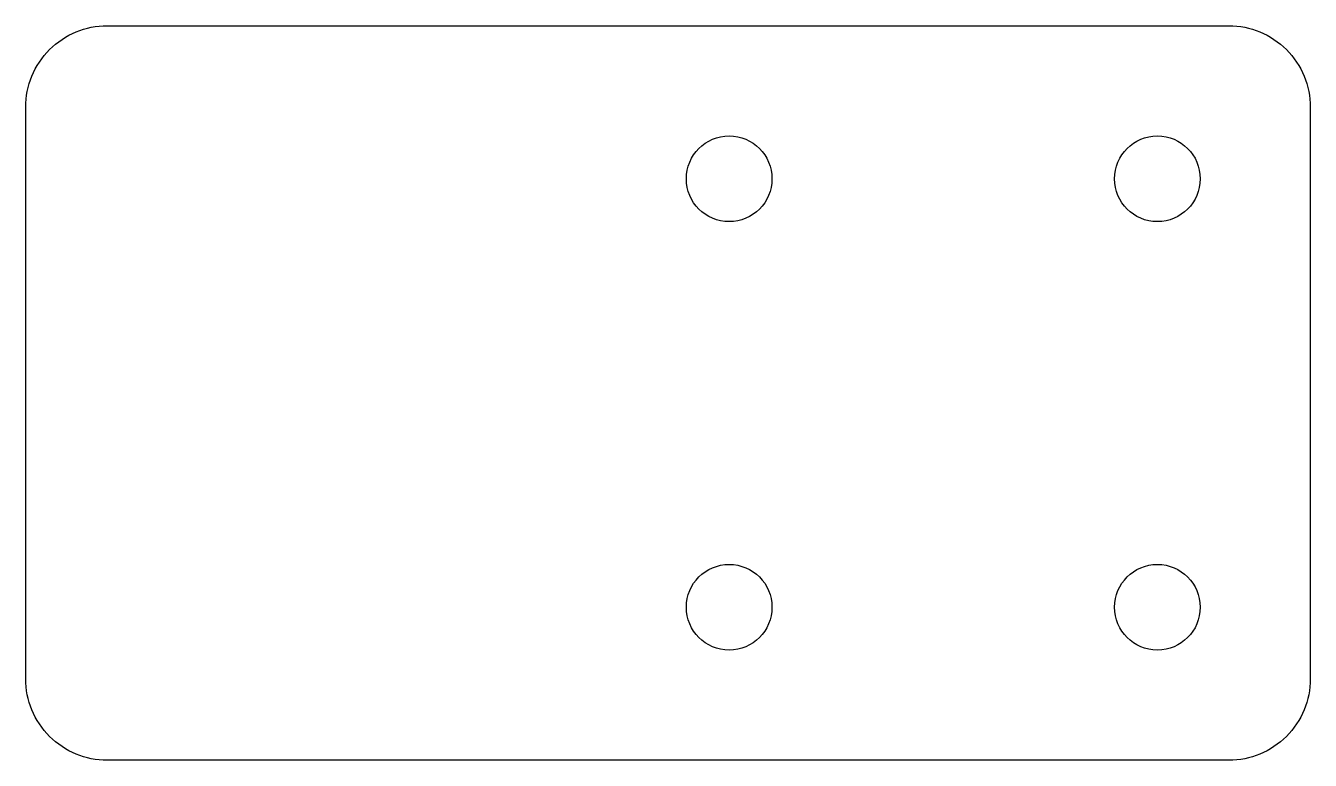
# Model space of a CAD drawing. Header units: millimetres. Extents: x -85.3 to -22.3, y 0.7 to 36.7.
import ezdxf

# ---------------------------------------------------------------- set-up
doc = ezdxf.new("R2010")
doc.units = ezdxf.units.MM
doc.layers.get('0').update_dxf_attribs({"linetype": 'CONTINUOUS'})

msp = doc.modelspace()

# ---------------------------------------------------------------- linework, layer by layer
msp.add_lwpolyline([(-22.283, 4.692, -0.414214), (-26.283, 0.692), (-81.283, 0.692, -0.414214), (-85.283, 4.692), (-85.283, 32.692, -0.414214), (-81.283, 36.692), (-26.283, 36.692, -0.414214), (-22.283, 32.692)], format="xyb", close=True)
for centre in [(-50.783, 29.192), (-29.783, 29.192), (-50.783, 8.192), (-29.783, 8.192)]:
    msp.add_circle(centre, 2.1)

doc.saveas('drawing.dxf')
